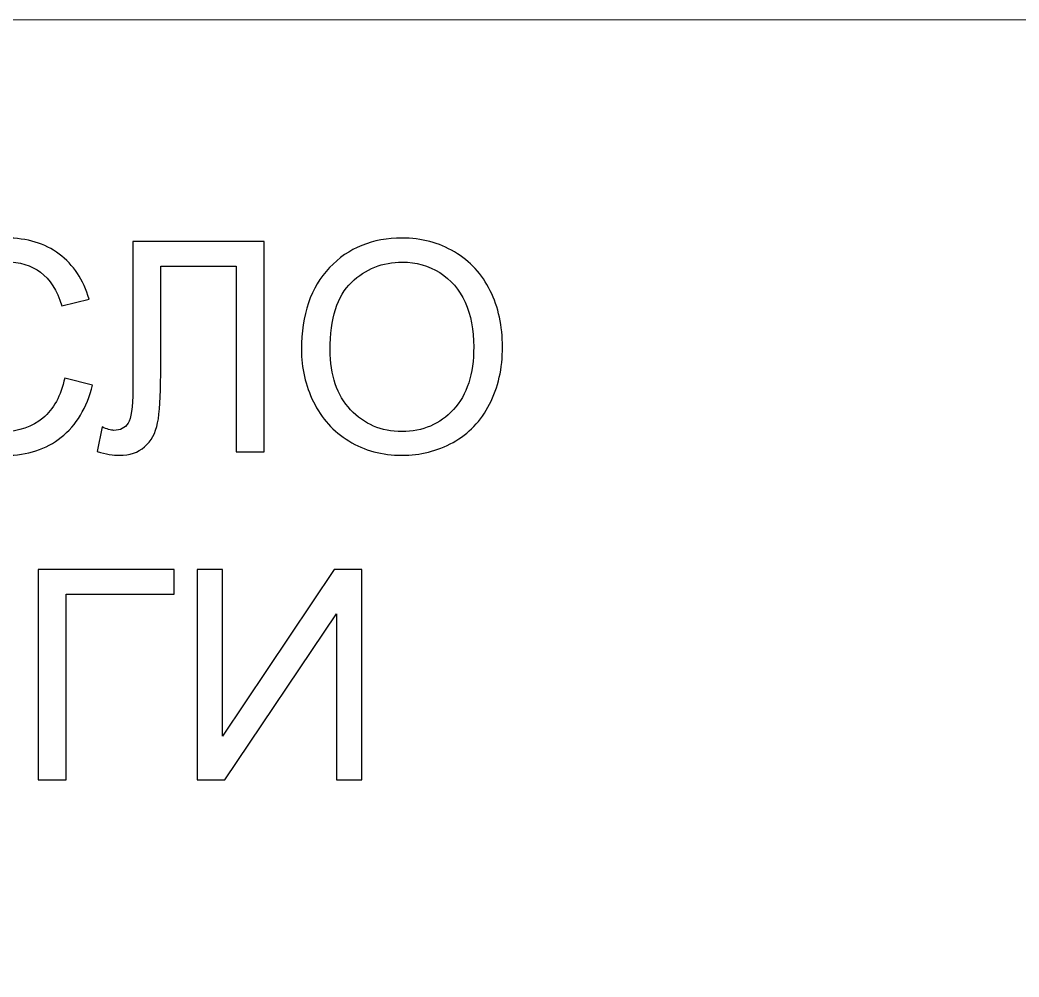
# Model space of a CAD drawing. Header units: centimetres. Extents: x -343 to 358, y -257 to 272.
# Drawn here: x -290.7 to -236.5, y 216.8 to 268.7 of the extents above; entities that cross this region are included whole.
import ezdxf

# ---------------------------------------------------------------- set-up
doc = ezdxf.new("R2010")
doc.units = ezdxf.units.CM
doc.header["$MEASUREMENT"] = 0
doc.layers.add('layer 1', color=7, linetype='Continuous')

msp = doc.modelspace()

# ---------------------------------------------------------------- linework, layer by layer
at = {"layer": 'layer 1', "color": 253, "lineweight": 20}
msp.add_open_spline([(-336.15246, 268.74795), (-336.15246, 268.74795), (-58.05242, 268.74795), (-58.05242, 268.74795), (-58.05242, 268.74795), (-54.20242, 268.74795), (-51.05242, 265.59795), (-51.05242, 261.74795), (-51.05242, 261.74795), (-51.05242, 261.74795), (-51.05242, 74.24125), (-51.05242, 74.24125), (-51.05242, 74.24125), (-51.05242, 70.39125), (-54.20242, 67.24125), (-58.05242, 67.24125), (-58.05242, 67.24125), (-58.05242, 67.24125), (-336.15246, 67.24125), (-336.15246, 67.24125), (-336.15246, 67.24125), (-340.00246, 67.24125), (-343.15246, 70.39125), (-343.15246, 74.24125), (-343.15246, 74.24125), (-343.15246, 74.24125), (-343.15246, 261.74795), (-343.15246, 261.74795), (-343.15246, 261.74795), (-343.15246, 265.59795), (-340.00246, 268.74795), (-336.15246, 268.74795)], degree=3, knots=[0, 0, 0, 0, 0.11111111, 0.11111111, 0.11111111, 0.11111111, 0.22222222, 0.22222222, 0.22222222, 0.22222222, 0.33333333, 0.33333333, 0.33333333, 0.33333333, 0.44444444, 0.44444444, 0.44444444, 0.44444444, 0.55555556, 0.55555556, 0.55555556, 0.55555556, 0.66666667, 0.66666667, 0.66666667, 0.66666667, 0.77777778, 0.77777778, 0.77777778, 0.77777778, 1, 1, 1, 1], dxfattribs=at)
at = {"layer": 'layer 1', "color": 250}
for points, knots in [([(-288.27252, 249.32292), (-288.27252, 249.32292), (-286.75923, 248.94062), (-286.75923, 248.94062), (-286.75923, 248.94062), (-287.07517, 247.70079), (-287.64331, 246.7583), (-288.46367, 246.10786), (-288.46367, 246.10786), (-289.28403, 245.45741), (-290.28758, 245.13086), (-291.47431, 245.13086), (-291.47431, 245.13086), (-292.70087, 245.13086), (-293.69911, 245.38042), (-294.46902, 245.88219), (-294.46902, 245.88219), (-295.23894, 246.38131), (-295.82302, 247.10609), (-296.2239, 248.05389), (-296.2239, 248.05389), (-296.62479, 249.00434), (-296.82656, 250.02116), (-296.82656, 251.10966), (-296.82656, 251.10966), (-296.82656, 252.2964), (-296.6009, 253.3318), (-296.14691, 254.21588), (-296.14691, 254.21588), (-295.69293, 255.09996), (-295.04779, 255.77164), (-294.2115, 256.23094), (-294.2115, 256.23094), (-293.37521, 256.69023), (-292.45397, 256.91855), (-291.45042, 256.91855), (-291.45042, 256.91855), (-290.30882, 256.91855), (-289.3504, 256.62917), (-288.57518, 256.04775), (-288.57518, 256.04775), (-287.79729, 255.46633), (-287.2557, 254.65128), (-286.95039, 253.59995), (-286.95039, 253.59995), (-286.95039, 253.59995), (-288.43181, 253.2495), (-288.43181, 253.2495), (-288.43181, 253.2495), (-288.69465, 254.07783), (-289.0796, 254.68314), (-289.58138, 255.06013), (-289.58138, 255.06013), (-290.08315, 255.43978), (-290.71501, 255.62828), (-291.47697, 255.62828), (-291.47697, 255.62828), (-292.35043, 255.62828), (-293.08317, 255.41854), (-293.6699, 254.99907), (-293.6699, 254.99907), (-294.25663, 254.5796), (-294.6708, 254.01411), (-294.90708, 253.30791), (-294.90708, 253.30791), (-295.14602, 252.59905), (-295.26549, 251.86896), (-295.26549, 251.11763), (-295.26549, 251.11763), (-295.26549, 250.14859), (-295.12478, 249.30169), (-294.84336, 248.57956), (-294.84336, 248.57956), (-294.56195, 247.85477), (-294.12389, 247.31583), (-293.52919, 246.95742), (-293.52919, 246.95742), (-292.9345, 246.59901), (-292.29202, 246.42113), (-291.59909, 246.42113), (-291.59909, 246.42113), (-290.75484, 246.42113), (-290.04333, 246.66538), (-289.45925, 247.15123), (-289.45925, 247.15123), (-288.87518, 247.63973), (-288.4796, 248.36186), (-288.27252, 249.32292)], [0, 0, 0, 0, 0.04347826, 0.04347826, 0.04347826, 0.04347826, 0.08695652, 0.08695652, 0.08695652, 0.08695652, 0.13043478, 0.13043478, 0.13043478, 0.13043478, 0.17391304, 0.17391304, 0.17391304, 0.17391304, 0.2173913, 0.2173913, 0.2173913, 0.2173913, 0.26086957, 0.26086957, 0.26086957, 0.26086957, 0.30434783, 0.30434783, 0.30434783, 0.30434783, 0.34782609, 0.34782609, 0.34782609, 0.34782609, 0.39130435, 0.39130435, 0.39130435, 0.39130435, 0.43478261, 0.43478261, 0.43478261, 0.43478261, 0.47826087, 0.47826087, 0.47826087, 0.47826087, 0.52173913, 0.52173913, 0.52173913, 0.52173913, 0.56521739, 0.56521739, 0.56521739, 0.56521739, 0.60869565, 0.60869565, 0.60869565, 0.60869565, 0.65217391, 0.65217391, 0.65217391, 0.65217391, 0.69565217, 0.69565217, 0.69565217, 0.69565217, 0.73913043, 0.73913043, 0.73913043, 0.73913043, 0.7826087, 0.7826087, 0.7826087, 0.7826087, 0.82608696, 0.82608696, 0.82608696, 0.82608696, 0.86956522, 0.86956522, 0.86956522, 0.86956522, 0.91304348, 0.91304348, 0.91304348, 0.91304348, 1, 1, 1, 1]), ([(-284.57692, 256.7274), (-284.57692, 256.7274), (-277.45651, 256.7274), (-277.45651, 256.7274), (-277.45651, 256.7274), (-277.45651, 256.7274), (-277.45651, 245.32201), (-277.45651, 245.32201), (-277.45651, 245.32201), (-277.45651, 245.32201), (-278.9698, 245.32201), (-278.9698, 245.32201), (-278.9698, 245.32201), (-278.9698, 245.32201), (-278.9698, 255.38934), (-278.9698, 255.38934), (-278.9698, 255.38934), (-278.9698, 255.38934), (-283.06363, 255.38934), (-283.06363, 255.38934), (-283.06363, 255.38934), (-283.06363, 255.38934), (-283.06363, 249.51408), (-283.06363, 249.51408), (-283.06363, 249.51408), (-283.06363, 248.31938), (-283.11939, 247.44592), (-283.23089, 246.89105), (-283.23089, 246.89105), (-283.3424, 246.33352), (-283.57868, 245.90343), (-283.93709, 245.59281), (-283.93709, 245.59281), (-284.2955, 245.28484), (-284.75214, 245.13086), (-285.3017, 245.13086), (-285.3017, 245.13086), (-285.63622, 245.13086), (-286.03711, 245.19989), (-286.50437, 245.33794), (-286.50437, 245.33794), (-286.50437, 245.33794), (-286.23357, 246.676), (-286.23357, 246.676), (-286.23357, 246.676), (-285.98666, 246.54857), (-285.77427, 246.48485), (-285.59905, 246.48485), (-285.59905, 246.48485), (-285.25922, 246.48485), (-285.0017, 246.61228), (-284.83179, 246.86981), (-284.83179, 246.86981), (-284.66187, 247.12733), (-284.57692, 247.73265), (-284.57692, 248.68841), (-284.57692, 248.68841), (-284.57692, 248.68841), (-284.57692, 256.7274), (-284.57692, 256.7274)], [0, 0, 0, 0, 0.0625, 0.0625, 0.0625, 0.0625, 0.125, 0.125, 0.125, 0.125, 0.1875, 0.1875, 0.1875, 0.1875, 0.25, 0.25, 0.25, 0.25, 0.3125, 0.3125, 0.3125, 0.3125, 0.375, 0.375, 0.375, 0.375, 0.4375, 0.4375, 0.4375, 0.4375, 0.5, 0.5, 0.5, 0.5, 0.5625, 0.5625, 0.5625, 0.5625, 0.625, 0.625, 0.625, 0.625, 0.6875, 0.6875, 0.6875, 0.6875, 0.75, 0.75, 0.75, 0.75, 0.8125, 0.8125, 0.8125, 0.8125, 0.875, 0.875, 0.875, 0.875, 1, 1, 1, 1]), ([(-275.42818, 250.87338), (-275.42818, 252.76366), (-274.91844, 254.24508), (-273.90162, 255.315), (-273.90162, 255.315), (-272.8848, 256.38492), (-271.57329, 256.91855), (-269.96443, 256.91855), (-269.96443, 256.91855), (-268.91044, 256.91855), (-267.96264, 256.66634), (-267.11573, 256.16457), (-267.11573, 256.16457), (-266.27148, 255.66279), (-265.62634, 254.9619), (-265.18298, 254.0619), (-265.18298, 254.0619), (-264.73961, 253.16455), (-264.5166, 252.14507), (-264.5166, 251.00612), (-264.5166, 251.00612), (-264.5166, 249.85125), (-264.75023, 248.81584), (-265.21749, 247.90521), (-265.21749, 247.90521), (-265.68475, 246.99193), (-266.34582, 246.30166), (-267.20069, 245.8344), (-267.20069, 245.8344), (-268.05822, 245.36449), (-268.98212, 245.13086), (-269.97239, 245.13086), (-269.97239, 245.13086), (-271.04762, 245.13086), (-272.00603, 245.39104), (-272.85294, 245.90874), (-272.85294, 245.90874), (-273.6972, 246.42644), (-274.33968, 247.13264), (-274.77508, 248.02999), (-274.77508, 248.02999), (-275.21048, 248.92469), (-275.42818, 249.87249), (-275.42818, 250.87338)], [0, 0, 0, 0, 0.08333333, 0.08333333, 0.08333333, 0.08333333, 0.16666667, 0.16666667, 0.16666667, 0.16666667, 0.25, 0.25, 0.25, 0.25, 0.33333333, 0.33333333, 0.33333333, 0.33333333, 0.41666667, 0.41666667, 0.41666667, 0.41666667, 0.5, 0.5, 0.5, 0.5, 0.58333333, 0.58333333, 0.58333333, 0.58333333, 0.66666667, 0.66666667, 0.66666667, 0.66666667, 0.75, 0.75, 0.75, 0.75, 0.83333333, 0.83333333, 0.83333333, 0.83333333, 1, 1, 1, 1]), ([(-273.86711, 250.84683), (-273.86711, 249.47425), (-273.49808, 248.39371), (-272.76002, 247.60521), (-272.76002, 247.60521), (-272.02196, 246.81671), (-271.09541, 246.42113), (-269.98036, 246.42113), (-269.98036, 246.42113), (-268.84406, 246.42113), (-267.9122, 246.81937), (-267.17679, 247.61583), (-267.17679, 247.61583), (-266.44405, 248.4123), (-266.07767, 249.54328), (-266.07767, 251.00878), (-266.07767, 251.00878), (-266.07767, 251.93533), (-266.23431, 252.74507), (-266.54759, 253.43534), (-266.54759, 253.43534), (-266.86086, 254.12561), (-267.32016, 254.6619), (-267.92282, 255.04155), (-267.92282, 255.04155), (-268.52813, 255.4212), (-269.20513, 255.61235), (-269.95646, 255.61235), (-269.95646, 255.61235), (-271.02373, 255.61235), (-271.94232, 255.24598), (-272.71223, 254.51323), (-272.71223, 254.51323), (-273.48215, 253.78048), (-273.86711, 252.55923), (-273.86711, 250.84683)], [0, 0, 0, 0, 0.1, 0.1, 0.1, 0.1, 0.2, 0.2, 0.2, 0.2, 0.3, 0.3, 0.3, 0.3, 0.4, 0.4, 0.4, 0.4, 0.5, 0.5, 0.5, 0.5, 0.6, 0.6, 0.6, 0.6, 0.7, 0.7, 0.7, 0.7, 0.8, 0.8, 0.8, 0.8, 1, 1, 1, 1]), ([(-289.71412, 238.9317), (-289.71412, 238.9317), (-282.33885, 238.9317), (-282.33885, 238.9317), (-282.33885, 238.9317), (-282.33885, 238.9317), (-282.33885, 237.59364), (-282.33885, 237.59364), (-282.33885, 237.59364), (-282.33885, 237.59364), (-288.20084, 237.59364), (-288.20084, 237.59364), (-288.20084, 237.59364), (-288.20084, 237.59364), (-288.20084, 227.52631), (-288.20084, 227.52631), (-288.20084, 227.52631), (-288.20084, 227.52631), (-289.71412, 227.52631), (-289.71412, 227.52631), (-289.71412, 227.52631), (-289.71412, 227.52631), (-289.71412, 238.9317), (-289.71412, 238.9317)], [0, 0, 0, 0, 0.14285714, 0.14285714, 0.14285714, 0.14285714, 0.28571429, 0.28571429, 0.28571429, 0.28571429, 0.42857143, 0.42857143, 0.42857143, 0.42857143, 0.57142857, 0.57142857, 0.57142857, 0.57142857, 0.71428571, 0.71428571, 0.71428571, 0.71428571, 1, 1, 1, 1]), ([(-281.08839, 238.9317), (-281.08839, 238.9317), (-279.71847, 238.9317), (-279.71847, 238.9317), (-279.71847, 238.9317), (-279.71847, 238.9317), (-279.71847, 229.89978), (-279.71847, 229.89978), (-279.71847, 229.89978), (-279.71847, 229.89978), (-273.64675, 238.9317), (-273.64675, 238.9317), (-273.64675, 238.9317), (-273.64675, 238.9317), (-272.15205, 238.9317), (-272.15205, 238.9317), (-272.15205, 238.9317), (-272.15205, 238.9317), (-272.15205, 227.52631), (-272.15205, 227.52631), (-272.15205, 227.52631), (-272.15205, 227.52631), (-273.52197, 227.52631), (-273.52197, 227.52631), (-273.52197, 227.52631), (-273.52197, 227.52631), (-273.52197, 236.53434), (-273.52197, 236.53434), (-273.52197, 236.53434), (-273.52197, 236.53434), (-279.57776, 227.52631), (-279.57776, 227.52631), (-279.57776, 227.52631), (-279.57776, 227.52631), (-281.08839, 227.52631), (-281.08839, 227.52631), (-281.08839, 227.52631), (-281.08839, 227.52631), (-281.08839, 238.9317), (-281.08839, 238.9317)], [0, 0, 0, 0, 0.09090909, 0.09090909, 0.09090909, 0.09090909, 0.18181818, 0.18181818, 0.18181818, 0.18181818, 0.27272727, 0.27272727, 0.27272727, 0.27272727, 0.36363636, 0.36363636, 0.36363636, 0.36363636, 0.45454545, 0.45454545, 0.45454545, 0.45454545, 0.54545455, 0.54545455, 0.54545455, 0.54545455, 0.63636364, 0.63636364, 0.63636364, 0.63636364, 0.72727273, 0.72727273, 0.72727273, 0.72727273, 0.81818182, 0.81818182, 0.81818182, 0.81818182, 1, 1, 1, 1])]:
    msp.add_open_spline(points, degree=3, knots=knots, dxfattribs=at)

doc.saveas('drawing.dxf')
